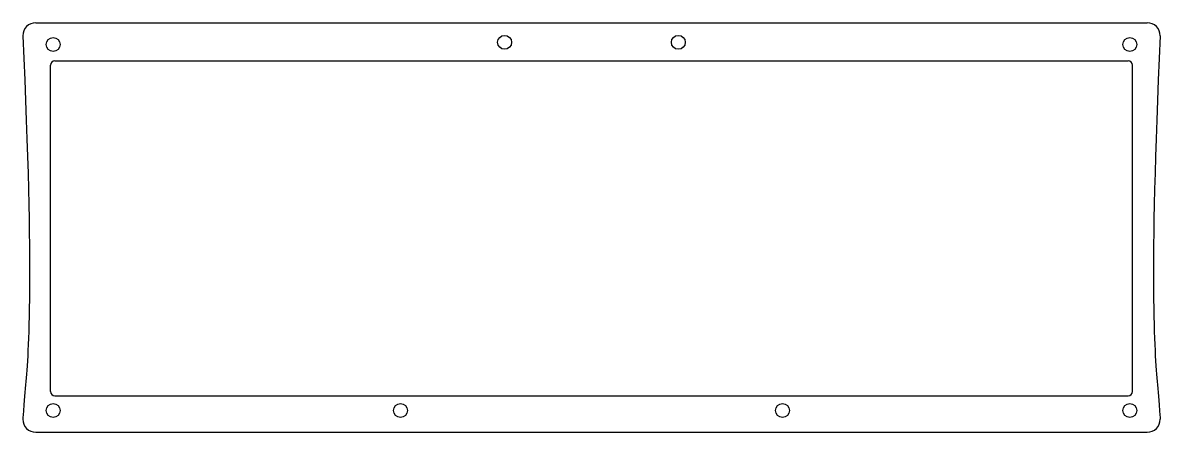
# Model space of a CAD drawing. Header units: millimetres. Extents: x 1 to 263, y 1 to 95.
import ezdxf

# ---------------------------------------------------------------- set-up
doc = ezdxf.new("R2010")
doc.units = ezdxf.units.MM
doc.layers.get('0').update_dxf_attribs({"lineweight": 25, "true_color": 0x000000})

msp = doc.modelspace()

# ---------------------------------------------------------------- linework, layer by layer
for p, q in [((4, 95.2), (259.65, 95.2)), ((8.4, 86.46), (255.25, 86.46)), ((7.4, 10.4), (7.4, 85.46)), ((256.25, 10.4), (256.25, 85.46)), ((8.4, 9.4), (255.25, 9.4)), ((4, 1), (259.65, 1))]:
    msp.add_line(p, q)
for centre in [(8, 90.2), (111.84, 90.7), (151.79, 90.7), (255.65, 90.2), (8, 6), (87.88, 6), (175.77, 6), (255.65, 6)]:
    msp.add_circle(centre, 1.6)
for centre, radius, start, end in [((4, 92.2), 3, 90, 180), ((259.65, 92.2), 3, 0, 90), ((8.4, 85.46), 1, 90, 180), ((255.25, 85.46), 1, 360, 90), ((8.4, 10.4), 1, 180, 270), ((255.25, 10.4), 1, 270, 0), ((4, 4), 3, 180, 270), ((259.65, 4), 3, 270, 360)]:
    msp.add_arc(centre, radius, start, end)
for points in [[(1, 92.2), (3.63, 35.6), (1, 4), (1, 4), (1, 4)], [(262.65, 92.2), (260.02, 35.6), (262.65, 4), (262.65, 4), (262.65, 4)]]:
    msp.add_open_spline(points, degree=3)

doc.saveas('drawing.dxf')
